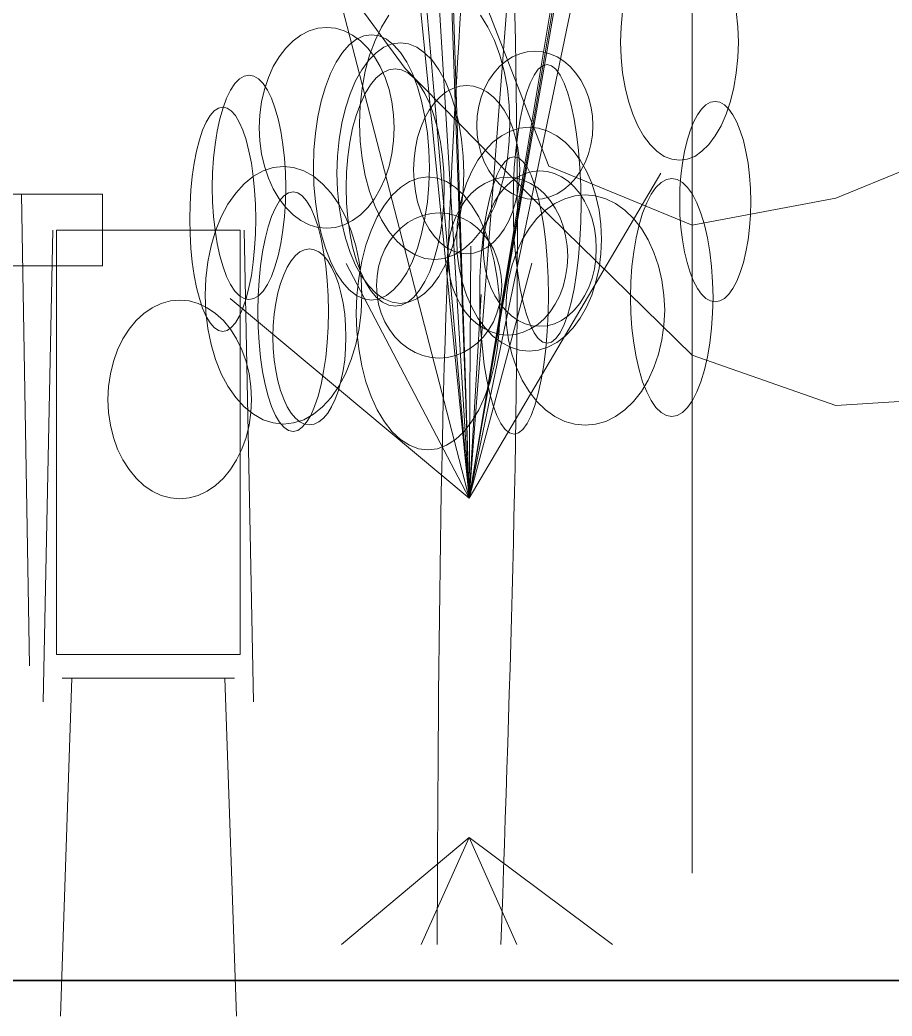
# Model space of a CAD drawing. Header units: millimetres. Extents: x -1800 to 33200, y -8500 to 38400.
# Drawn here: x 7852 to 9033, y 48 to 1397 of the extents above; entities that cross this region are included whole.
import ezdxf

# ---------------------------------------------------------------- set-up
doc = ezdxf.new("R2010")
doc.units = ezdxf.units.MM
for name, color, linetype, lineweight in [('E-FURNITURE', 7, 'Continuous', 18), ('E-GLASS', 4, 'Continuous', 13), ('E-LANDSCAPE', 8, 'Continuous', 9), ('E-OUTLINE', 7, 'Continuous', 35), ('E-PLANT', 3, 'Continuous', 13)]:
    doc.layers.add(name, color=color, linetype=linetype, lineweight=lineweight)

msp = doc.modelspace()

# ---------------------------------------------------------------- linework, layer by layer
at = {"layer": 'E-FURNITURE'}
for p, q in [((7854, 1160.7), (7864.8, 522.3)), ((7896.3, 1112.3), (7883.4, 473.9)), ((8155.3, 1112.3), (8168.3, 473.9)), ((7922.2, 505.9), (7906.7, 48.4)), ((7909.3, 505.9), (8142.4, 505.9)), ((8129.4, 505.9), (8145, 48.4))]:
    msp.add_line(p, q, dxfattribs=at)
for points in [[(7186.7, 1160.7), (7963.7, 1160.7), (7963.7, 1063.9), (7186.7, 1063.9)], [(7901.5, 1112.3), (8150.1, 1112.3), (8150.1, 537.8), (7901.5, 537.8)]]:
    msp.add_lwpolyline(points, close=True, dxfattribs=at)
at = {"layer": 'E-GLASS'}
msp.add_line((8762.2, 4691), (8762.2, 241.8), dxfattribs=at)
at = {"layer": 'E-LANDSCAPE'}
for points in [[(6237.1, 1339.8), (6431.4, 1679.3), (6625.6, 1752.2), (6819.8, 1706.2), (7014.1, 1692.7), (7208.3, 1411.5), (7402.5, 1550.9), (7596.8, 1662.2), (7791, 1878.8), (7985.3, 1740.3), (8179.5, 1703.8), (8373.7, 1698.7), (8568, 1199), (8762.2, 1118.8), (8956.4, 1155.6), (9150.7, 1234.8)], [(6237.1, 958.4), (6431.4, 1238.6), (6625.6, 1407.2), (6819.8, 1388.5), (7014.1, 1395.7), (7208.3, 1324.1), (7402.5, 1101.8), (7596.8, 1254.5), (7791, 1570.4), (7985.3, 1648.5), (8179.5, 1595.3), (8373.7, 1330.8), (8568, 1133.1), (8762.2, 942.9), (8956.4, 874.7), (9150.7, 887)]]:
    msp.add_lwpolyline(points, dxfattribs=at)
at = {"layer": 'E-OUTLINE'}
msp.add_line((0, 96.7), (32200, 96.7), dxfattribs=at)
at = {"layer": 'E-PLANT'}
for p, q in [((8460.1, 749.6), (8723.3, 2263.8)), ((8460.1, 749.6), (8407.9, 2241.8)), ((8460.1, 749.6), (8372.3, 2199.7)), ((8460.1, 749.6), (8338, 2156.7)), ((8460.1, 749.6), (8329.2, 2068.7)), ((8460.1, 749.6), (8561.3, 2066.7)), ((8460.1, 749.6), (8716.6, 1980.7)), ((8460.1, 749.6), (8422, 1939.8)), ((8460.1, 749.6), (8644.8, 1829.1)), ((8460.1, 749.6), (8191.9, 1787)), ((8460.1, 749.6), (8609, 1642.1)), ((8460.1, 749.6), (8601.7, 1564.1)), ((8460.1, 749.6), (8719.7, 1189.2)), ((8460.1, 749.6), (8462.5, 1090.6)), ((8460.1, 749.6), (8293.5, 1067.1)), ((8460.1, 749.6), (8545.2, 1067.6)), ((8460.1, 749.6), (8476.4, 1025.2)), ((8460.1, 749.6), (8136.6, 1019.7)), ((8460.1, 290.2), (8287.4, 145.1)), ((8460.1, 290.2), (8395.3, 145.1)), ((8460.1, 290.2), (8524.8, 145.1)), ((8460.1, 290.2), (8654.3, 145.1))]:
    msp.add_line(p, q, dxfattribs=at)
for points in [[(8475.5, 1403), (8485.5, 1387), (8494.3, 1368.9), (8501.7, 1348.9), (8507.6, 1327.2), (8511.9, 1304.4), (8514.5, 1280.7), (8515.3, 1256.7), (8515.3, 1256.7), (8514.5, 1232.6), (8511.9, 1209), (8507.6, 1186.1), (8501.7, 1164.5), (8494.3, 1144.4), (8485.5, 1126.3), (8475.5, 1110.4), (8464.4, 1097), (8452.5, 1086.4), (8439.8, 1078.6), (8426.8, 1073.9), (8413.5, 1072.3), (8400.2, 1073.9), (8387.1, 1078.6), (8374.5, 1086.4), (8362.6, 1097), (8351.5, 1110.4), (8341.5, 1126.3), (8332.7, 1144.4), (8325.3, 1164.5), (8319.4, 1186.1), (8315.1, 1209), (8312.5, 1232.6), (8311.6, 1256.7), (8312.5, 1280.7), (8315.1, 1304.4), (8319.4, 1327.2), (8325.3, 1348.9), (8332.7, 1368.9), (8341.5, 1387), (8351.5, 1403)], [(8821.8, 1408.2), (8823.9, 1387.6), (8824.6, 1366.7), (8824.6, 1366.7), (8823.9, 1345.8), (8821.8, 1325.3), (8818.5, 1305.5), (8813.9, 1286.7), (8808.1, 1269.3), (8801.2, 1253.6), (8793.4, 1239.8), (8784.7, 1228.1), (8775.3, 1218.9), (8765.5, 1212.1), (8755.2, 1208.1), (8744.8, 1206.7), (8734.4, 1208.1), (8724.2, 1212.1), (8714.3, 1218.9), (8705, 1228.1), (8696.3, 1239.8), (8688.5, 1253.6), (8681.6, 1269.3), (8675.8, 1286.7), (8671.2, 1305.5), (8667.8, 1325.3), (8665.8, 1345.8), (8665.1, 1366.7), (8665.8, 1387.6), (8667.8, 1408.2)]]:
    msp.add_lwpolyline(points, dxfattribs=at)
for points in [[(8358.7, 1250.7), (8357.9, 1232.9), (8355.6, 1215.5), (8351.7, 1198.7), (8346.4, 1182.7), (8339.8, 1167.9), (8331.9, 1154.5), (8322.9, 1142.8), (8313, 1132.9), (8302.3, 1125.1), (8291, 1119.4), (8279.3, 1115.9), (8267.4, 1114.7), (8255.4, 1115.9), (8243.7, 1119.4), (8232.4, 1125.1), (8221.7, 1132.9), (8211.8, 1142.8), (8202.8, 1154.5), (8194.9, 1167.9), (8188.3, 1182.7), (8183, 1198.7), (8179.2, 1215.5), (8176.8, 1232.9), (8176, 1250.7), (8176.8, 1268.4), (8179.2, 1285.9), (8183, 1302.7), (8188.3, 1318.7), (8194.9, 1333.5), (8202.8, 1346.8), (8211.8, 1358.6), (8221.7, 1368.4), (8232.4, 1376.3), (8243.7, 1382), (8255.4, 1385.5), (8267.4, 1386.7), (8279.3, 1385.5), (8291, 1382), (8302.3, 1376.3), (8313, 1368.4), (8322.9, 1358.6), (8331.9, 1346.8), (8339.8, 1333.5), (8346.4, 1318.7), (8351.7, 1302.7), (8355.6, 1285.9), (8357.9, 1268.4), (8358.7, 1250.7)], [(8406.3, 1197.1), (8405.6, 1173.7), (8403.6, 1150.6), (8400.3, 1128.4), (8395.8, 1107.3), (8390.1, 1087.8), (8383.3, 1070.1), (8375.6, 1054.6), (8367.1, 1041.6), (8357.9, 1031.2), (8348.1, 1023.6), (8338.1, 1019), (8327.8, 1017.5), (8317.6, 1019), (8307.5, 1023.6), (8297.8, 1031.2), (8288.6, 1041.6), (8280, 1054.6), (8272.3, 1070.1), (8265.5, 1087.8), (8259.8, 1107.3), (8255.3, 1128.4), (8252, 1150.6), (8250, 1173.7), (8249.3, 1197.1), (8250, 1220.5), (8252, 1243.6), (8255.3, 1265.8), (8259.8, 1286.9), (8265.5, 1306.4), (8272.3, 1324.1), (8280, 1339.6), (8288.6, 1352.6), (8297.8, 1363), (8307.5, 1370.6), (8317.6, 1375.2), (8327.8, 1376.7), (8338.1, 1375.2), (8348.1, 1370.6), (8357.9, 1363), (8367.1, 1352.6), (8375.6, 1339.6), (8383.3, 1324.1), (8390.1, 1306.4), (8395.8, 1286.9), (8400.3, 1265.8), (8403.6, 1243.6), (8405.6, 1220.5), (8406.3, 1197.1)], [(8452.8, 1189.4), (8452.1, 1166.3), (8449.9, 1143.7), (8446.3, 1121.9), (8441.3, 1101.2), (8435.1, 1082), (8427.7, 1064.7), (8419.2, 1049.4), (8409.9, 1036.6), (8399.8, 1026.4), (8389.2, 1019), (8378.2, 1014.5), (8367, 1013), (8355.8, 1014.5), (8344.8, 1019), (8334.2, 1026.4), (8324.1, 1036.6), (8314.8, 1049.4), (8306.3, 1064.7), (8298.9, 1082), (8292.7, 1101.2), (8287.7, 1121.9), (8284.1, 1143.7), (8281.9, 1166.3), (8281.2, 1189.4), (8281.9, 1212.4), (8284.1, 1235), (8287.7, 1256.8), (8292.7, 1277.5), (8298.9, 1296.7), (8306.3, 1314.1), (8314.8, 1329.3), (8324.1, 1342.1), (8334.2, 1352.3), (8344.8, 1359.7), (8355.8, 1364.2), (8367, 1365.7), (8378.2, 1364.2), (8389.2, 1359.7), (8399.8, 1352.3), (8409.9, 1342.1), (8419.2, 1329.3), (8427.7, 1314.1), (8435.1, 1296.7), (8441.3, 1277.5), (8446.3, 1256.8), (8449.9, 1235), (8452.1, 1212.4), (8452.8, 1189.4)], [(8627.8, 1254), (8627.1, 1240.9), (8625.1, 1228), (8621.8, 1215.6), (8617.2, 1203.8), (8611.5, 1192.9), (8604.7, 1183.1), (8597, 1174.4), (8588.5, 1167.1), (8579.2, 1161.3), (8569.5, 1157.1), (8559.4, 1154.5), (8549.1, 1153.7), (8538.9, 1154.5), (8528.8, 1157.1), (8519, 1161.3), (8509.8, 1167.1), (8501.2, 1174.4), (8493.5, 1183.1), (8486.7, 1192.9), (8481, 1203.8), (8476.4, 1215.6), (8473.1, 1228), (8471.1, 1240.9), (8470.5, 1254), (8471.1, 1267.1), (8473.1, 1280), (8476.4, 1292.4), (8481, 1304.1), (8486.7, 1315.1), (8493.5, 1324.9), (8501.2, 1333.6), (8509.8, 1340.9), (8519, 1346.7), (8528.8, 1350.9), (8538.9, 1353.4), (8549.1, 1354.3), (8559.4, 1353.4), (8569.5, 1350.9), (8579.2, 1346.7), (8588.5, 1340.9), (8597, 1333.6), (8604.7, 1324.9), (8611.5, 1315.1), (8617.2, 1304.1), (8621.8, 1292.4), (8625.1, 1280), (8627.1, 1267.1), (8627.8, 1254)], [(8611.6, 1147.7), (8611.2, 1123.1), (8610, 1098.9), (8608.1, 1075.5), (8605.4, 1053.4), (8602.1, 1032.9), (8598.1, 1014.3), (8593.6, 998), (8588.6, 984.3), (8583.2, 973.4), (8577.6, 965.5), (8571.7, 960.6), (8565.7, 959), (8559.7, 960.6), (8553.8, 965.5), (8548.1, 973.4), (8542.7, 984.3), (8537.7, 998), (8533.2, 1014.3), (8529.3, 1032.9), (8525.9, 1053.4), (8523.3, 1075.5), (8521.3, 1098.9), (8520.2, 1123.1), (8519.8, 1147.7), (8520.2, 1172.4), (8521.3, 1196.6), (8523.3, 1220), (8525.9, 1242.1), (8529.3, 1262.6), (8533.2, 1281.2), (8537.7, 1297.5), (8542.7, 1311.2), (8548.1, 1322.1), (8553.8, 1330), (8559.7, 1334.8), (8565.7, 1336.5), (8571.7, 1334.8), (8577.6, 1330), (8583.2, 1322.1), (8588.6, 1311.2), (8593.6, 1297.5), (8598.1, 1281.2), (8602.1, 1262.6), (8605.4, 1242.1), (8608.1, 1220), (8610, 1196.6), (8611.2, 1172.4), (8611.6, 1147.7)], [(8211.7, 1170.2), (8211.3, 1150.3), (8210.1, 1130.8), (8208, 1112), (8205.1, 1094.2), (8201.5, 1077.6), (8197.2, 1062.7), (8192.3, 1049.6), (8186.9, 1038.6), (8181.1, 1029.8), (8174.9, 1023.4), (8168.5, 1019.5), (8162, 1018.2), (8155.6, 1019.5), (8149.2, 1023.4), (8143, 1029.8), (8137.2, 1038.6), (8131.8, 1049.6), (8126.9, 1062.7), (8122.6, 1077.6), (8119, 1094.2), (8116.1, 1112), (8114, 1130.8), (8112.8, 1150.3), (8112.3, 1170.2), (8112.8, 1190), (8114, 1209.5), (8116.1, 1228.3), (8119, 1246.1), (8122.6, 1262.7), (8126.9, 1277.6), (8131.8, 1290.7), (8137.2, 1301.8), (8143, 1310.5), (8149.2, 1316.9), (8155.6, 1320.8), (8162, 1322.1), (8168.5, 1320.8), (8174.9, 1316.9), (8181.1, 1310.5), (8186.9, 1301.8), (8192.3, 1290.7), (8197.2, 1277.6), (8201.5, 1262.7), (8205.1, 1246.1), (8208, 1228.3), (8210.1, 1209.5), (8211.3, 1190), (8211.7, 1170.2)], [(8426.3, 1169.9), (8425.7, 1148.9), (8424, 1128.3), (8421.2, 1108.4), (8417.4, 1089.6), (8412.5, 1072.1), (8406.8, 1056.3), (8400.3, 1042.5), (8393.1, 1030.8), (8385.3, 1021.5), (8377, 1014.8), (8368.5, 1010.7), (8359.8, 1009.3), (8351.2, 1010.7), (8342.6, 1014.8), (8334.4, 1021.5), (8326.6, 1030.8), (8319.4, 1042.5), (8312.8, 1056.3), (8307.1, 1072.1), (8302.3, 1089.6), (8298.4, 1108.4), (8295.7, 1128.3), (8294, 1148.9), (8293.4, 1169.9), (8294, 1190.8), (8295.7, 1211.4), (8298.4, 1231.3), (8302.3, 1250.2), (8307.1, 1267.6), (8312.8, 1283.4), (8319.4, 1297.3), (8326.6, 1308.9), (8334.4, 1318.2), (8342.6, 1325), (8351.2, 1329.1), (8359.8, 1330.4), (8368.5, 1329.1), (8377, 1325), (8385.3, 1318.2), (8393.1, 1308.9), (8400.3, 1297.3), (8406.8, 1283.4), (8412.5, 1267.6), (8417.4, 1250.2), (8421.2, 1231.3), (8424, 1211.4), (8425.7, 1190.8), (8426.3, 1169.9)], [(8528.6, 1194), (8527.9, 1179.2), (8526.1, 1164.6), (8523.1, 1150.5), (8518.9, 1137.1), (8513.7, 1124.7), (8507.5, 1113.5), (8500.5, 1103.7), (8492.6, 1095.4), (8484.2, 1088.9), (8475.3, 1084.1), (8466.1, 1081.2), (8456.7, 1080.2), (8447.3, 1081.2), (8438.1, 1084.1), (8429.2, 1088.9), (8420.8, 1095.4), (8413, 1103.7), (8405.9, 1113.5), (8399.7, 1124.7), (8394.5, 1137.1), (8390.3, 1150.5), (8387.3, 1164.6), (8385.5, 1179.2), (8384.9, 1194), (8385.5, 1208.9), (8387.3, 1223.5), (8390.3, 1237.6), (8394.5, 1251), (8399.7, 1263.3), (8405.9, 1274.5), (8413, 1284.4), (8420.8, 1292.6), (8429.2, 1299.2), (8438.1, 1304), (8447.3, 1306.9), (8456.7, 1307.9), (8466.1, 1306.9), (8475.3, 1304), (8484.2, 1299.2), (8492.6, 1292.6), (8500.5, 1284.4), (8507.5, 1274.5), (8513.7, 1263.3), (8518.9, 1251), (8523.1, 1237.6), (8526.1, 1223.5), (8527.9, 1208.9), (8528.6, 1194)], [(8841.4, 1150.8), (8841, 1133.1), (8839.7, 1115.7), (8837.7, 1098.9), (8834.9, 1083), (8831.4, 1068.3), (8827.3, 1054.9), (8822.5, 1043.2), (8817.3, 1033.4), (8811.7, 1025.5), (8805.7, 1019.8), (8799.5, 1016.4), (8793.3, 1015.2), (8787, 1016.4), (8780.8, 1019.8), (8774.8, 1025.5), (8769.2, 1033.4), (8764, 1043.2), (8759.2, 1054.9), (8755.1, 1068.3), (8751.6, 1083), (8748.8, 1098.9), (8746.8, 1115.7), (8745.6, 1133.1), (8745.2, 1150.8), (8745.6, 1168.5), (8746.8, 1185.9), (8748.8, 1202.7), (8751.6, 1218.6), (8755.1, 1233.4), (8759.2, 1246.7), (8764, 1258.4), (8769.2, 1268.3), (8774.8, 1276.1), (8780.8, 1281.8), (8787, 1285.3), (8793.3, 1286.4), (8799.5, 1285.3), (8805.7, 1281.8), (8811.7, 1276.1), (8817.3, 1268.3), (8822.5, 1258.4), (8827.3, 1246.7), (8831.4, 1233.4), (8834.9, 1218.6), (8837.7, 1202.7), (8839.7, 1185.9), (8841, 1168.5), (8841.4, 1150.8)], [(8171.3, 1126.9), (8170.9, 1107.1), (8169.7, 1087.6), (8167.9, 1068.8), (8165.3, 1051), (8162, 1034.5), (8158.2, 1019.5), (8153.8, 1006.4), (8148.9, 995.4), (8143.7, 986.6), (8138.1, 980.2), (8132.4, 976.4), (8126.5, 975.1), (8120.7, 976.4), (8115, 980.2), (8109.4, 986.6), (8104.2, 995.4), (8099.3, 1006.4), (8094.9, 1019.5), (8091.1, 1034.5), (8087.8, 1051), (8085.2, 1068.8), (8083.3, 1087.6), (8082.2, 1107.1), (8081.8, 1126.9), (8082.2, 1146.7), (8083.3, 1166.2), (8085.2, 1185), (8087.8, 1202.8), (8091.1, 1219.3), (8094.9, 1234.3), (8099.3, 1247.4), (8104.2, 1258.4), (8109.4, 1267.2), (8115, 1273.6), (8120.7, 1277.4), (8126.5, 1278.7), (8132.4, 1277.4), (8138.1, 1273.6), (8143.7, 1267.2), (8148.9, 1258.4), (8153.8, 1247.4), (8158.2, 1234.3), (8162, 1219.3), (8165.3, 1202.8), (8167.9, 1185), (8169.7, 1166.2), (8170.9, 1146.7), (8171.3, 1126.9)], [(8639.3, 1100), (8638.5, 1080.3), (8636, 1060.8), (8631.8, 1042.1), (8626.2, 1024.3), (8619.1, 1007.8), (8610.6, 992.9), (8601, 979.9), (8590.3, 968.9), (8578.8, 960.1), (8566.7, 953.7), (8554.1, 949.9), (8541.3, 948.6), (8528.5, 949.9), (8515.9, 953.7), (8503.8, 960.1), (8492.3, 968.9), (8481.6, 979.9), (8472, 992.9), (8463.6, 1007.8), (8456.4, 1024.3), (8450.8, 1042.1), (8446.6, 1060.8), (8444.1, 1080.3), (8443.3, 1100), (8444.1, 1119.8), (8446.6, 1139.2), (8450.8, 1158), (8456.4, 1175.8), (8463.6, 1192.2), (8472, 1207.1), (8481.6, 1220.2), (8492.3, 1231.2), (8503.8, 1240), (8515.9, 1246.3), (8528.5, 1250.2), (8541.3, 1251.5), (8554.1, 1250.2), (8566.7, 1246.3), (8578.8, 1240), (8590.3, 1231.2), (8601, 1220.2), (8610.6, 1207.1), (8619.1, 1192.2), (8626.2, 1175.8), (8631.8, 1158), (8636, 1139.2), (8638.5, 1119.8), (8639.3, 1100)], [(8567.4, 1023.8), (8567, 999.3), (8565.9, 975.2), (8563.9, 952), (8561.2, 930), (8557.8, 909.5), (8553.8, 891.1), (8549.2, 874.9), (8544.2, 861.2), (8538.7, 850.4), (8533, 842.5), (8527, 837.7), (8520.9, 836.1), (8514.9, 837.7), (8508.9, 842.5), (8503.1, 850.4), (8497.7, 861.2), (8492.6, 874.9), (8488, 891.1), (8484, 909.5), (8480.6, 930), (8478, 952), (8476, 975.2), (8474.8, 999.3), (8474.4, 1023.8), (8474.8, 1048.3), (8476, 1072.4), (8478, 1095.7), (8480.6, 1117.7), (8484, 1138.1), (8488, 1156.6), (8492.6, 1172.8), (8497.7, 1186.5), (8503.1, 1197.3), (8508.9, 1205.2), (8514.9, 1210), (8520.9, 1211.6), (8527, 1210), (8533, 1205.2), (8538.7, 1197.3), (8544.2, 1186.5), (8549.2, 1172.8), (8553.8, 1156.6), (8557.8, 1138.1), (8561.2, 1117.7), (8563.9, 1095.7), (8565.9, 1072.4), (8567, 1048.3), (8567.4, 1023.8)], [(8314.8, 1024.1), (8313.9, 1001.3), (8311.2, 979), (8306.7, 957.4), (8300.6, 936.9), (8292.8, 917.9), (8283.7, 900.8), (8273.3, 885.7), (8261.7, 873.1), (8249.3, 863), (8236.1, 855.6), (8222.5, 851.2), (8208.6, 849.7), (8194.8, 851.2), (8181.2, 855.6), (8168, 863), (8155.6, 873.1), (8144, 885.7), (8133.6, 900.8), (8124.4, 917.9), (8116.7, 936.9), (8110.6, 957.4), (8106.1, 979), (8103.4, 1001.3), (8102.5, 1024.1), (8103.4, 1046.9), (8106.1, 1069.2), (8110.6, 1090.8), (8116.7, 1111.3), (8124.4, 1130.3), (8133.6, 1147.4), (8144, 1162.4), (8155.6, 1175.1), (8168, 1185.2), (8181.2, 1192.5), (8194.8, 1197), (8208.6, 1198.5), (8222.5, 1197), (8236.1, 1192.5), (8249.3, 1185.2), (8261.7, 1175.1), (8273.3, 1162.4), (8283.7, 1147.4), (8292.8, 1130.3), (8300.6, 1111.3), (8306.7, 1090.8), (8311.2, 1069.2), (8313.9, 1046.9), (8314.8, 1024.1)], [(8632.3, 1087.3), (8631.7, 1073.5), (8629.7, 1060), (8626.5, 1047), (8622.1, 1034.6), (8616.5, 1023.2), (8609.9, 1012.8), (8602.4, 1003.7), (8594.1, 996.1), (8585.1, 990), (8575.6, 985.6), (8565.8, 982.9), (8555.8, 982), (8545.8, 982.9), (8536, 985.6), (8526.5, 990), (8517.5, 996.1), (8509.2, 1003.7), (8501.7, 1012.8), (8495.1, 1023.2), (8489.5, 1034.6), (8485.1, 1047), (8481.9, 1060), (8479.9, 1073.5), (8479.3, 1087.3), (8479.9, 1101), (8481.9, 1114.5), (8485.1, 1127.5), (8489.5, 1139.9), (8495.1, 1151.3), (8501.7, 1161.7), (8509.2, 1170.8), (8517.5, 1178.4), (8526.5, 1184.5), (8536, 1188.9), (8545.8, 1191.6), (8555.8, 1192.5), (8565.8, 1191.6), (8575.6, 1188.9), (8585.1, 1184.5), (8594.1, 1178.4), (8602.4, 1170.8), (8609.9, 1161.7), (8616.5, 1151.3), (8622.1, 1139.9), (8626.5, 1127.5), (8629.7, 1114.5), (8631.7, 1101), (8632.3, 1087.3)], [(8501.5, 999.4), (8500.7, 975.3), (8498.2, 951.6), (8494.1, 928.7), (8488.5, 907.1), (8481.4, 887), (8473.1, 868.8), (8463.5, 852.9), (8452.9, 839.4), (8441.6, 828.8), (8429.5, 821), (8417.1, 816.3), (8404.4, 814.7), (8391.7, 816.3), (8379.3, 821), (8367.2, 828.8), (8355.8, 839.4), (8345.3, 852.9), (8335.7, 868.8), (8327.4, 887), (8320.3, 907.1), (8314.7, 928.7), (8310.6, 951.6), (8308.1, 975.3), (8307.3, 999.4), (8308.1, 1023.6), (8310.6, 1047.3), (8314.7, 1070.1), (8320.3, 1091.8), (8327.4, 1111.9), (8335.7, 1130.1), (8345.3, 1146), (8355.8, 1159.4), (8367.2, 1170.1), (8379.3, 1177.9), (8391.7, 1182.6), (8404.4, 1184.2), (8417.1, 1182.6), (8429.5, 1177.9), (8441.6, 1170.1), (8452.9, 1159.4), (8463.5, 1146), (8473.1, 1130.1), (8481.4, 1111.9), (8488.5, 1091.8), (8494.1, 1070.1), (8498.2, 1047.3), (8500.7, 1023.6), (8501.5, 999.4)], [(8593.6, 1077), (8592.9, 1063), (8590.8, 1049.3), (8587.4, 1036.1), (8582.7, 1023.6), (8576.8, 1012), (8569.8, 1001.5), (8561.8, 992.3), (8552.9, 984.5), (8543.4, 978.4), (8533.3, 973.9), (8522.9, 971.1), (8512.3, 970.2), (8501.7, 971.1), (8491.3, 973.9), (8481.2, 978.4), (8471.7, 984.5), (8462.8, 992.3), (8454.8, 1001.5), (8447.8, 1012), (8441.9, 1023.6), (8437.2, 1036.1), (8433.8, 1049.3), (8431.7, 1063), (8431, 1077), (8431.7, 1090.9), (8433.8, 1104.6), (8437.2, 1117.8), (8441.9, 1130.3), (8447.8, 1141.9), (8454.8, 1152.4), (8462.8, 1161.6), (8471.7, 1169.4), (8481.2, 1175.5), (8491.3, 1180), (8501.7, 1182.8), (8512.3, 1183.7), (8522.9, 1182.8), (8533.3, 1180), (8543.4, 1175.5), (8552.9, 1169.4), (8561.8, 1161.6), (8569.8, 1152.4), (8576.8, 1141.9), (8582.7, 1130.3), (8587.4, 1117.8), (8590.8, 1104.6), (8592.9, 1090.9), (8593.6, 1077)], [(8790.3, 1021.1), (8789.8, 1000), (8788.4, 979.4), (8786.1, 959.4), (8782.8, 940.5), (8778.8, 922.9), (8774, 907.1), (8768.5, 893.2), (8762.4, 881.5), (8755.8, 872.2), (8748.9, 865.4), (8741.8, 861.3), (8734.5, 859.9), (8727.2, 861.3), (8720, 865.4), (8713.1, 872.2), (8706.6, 881.5), (8700.5, 893.2), (8695, 907.1), (8690.2, 922.9), (8686.1, 940.5), (8682.9, 959.4), (8680.5, 979.4), (8679.1, 1000), (8678.6, 1021.1), (8679.1, 1042.1), (8680.5, 1062.8), (8682.9, 1082.8), (8686.1, 1101.7), (8690.2, 1119.2), (8695, 1135.1), (8700.5, 1149), (8706.6, 1160.7), (8713.1, 1170), (8720, 1176.8), (8727.2, 1180.9), (8734.5, 1182.3), (8741.8, 1180.9), (8748.9, 1176.8), (8755.8, 1170), (8762.4, 1160.7), (8768.5, 1149), (8774, 1135.1), (8778.8, 1119.2), (8782.8, 1101.7), (8786.1, 1082.8), (8788.4, 1062.8), (8789.8, 1042.1), (8790.3, 1021.1)], [(8269.5, 1001.9), (8269.1, 980.8), (8267.9, 960), (8265.9, 939.9), (8263.1, 920.9), (8259.7, 903.2), (8255.5, 887.3), (8250.8, 873.3), (8245.7, 861.5), (8240.1, 852.1), (8234.1, 845.3), (8228, 841.2), (8221.8, 839.8), (8215.5, 841.2), (8209.4, 845.3), (8203.5, 852.1), (8197.9, 861.5), (8192.7, 873.3), (8188, 887.3), (8183.9, 903.2), (8180.4, 920.9), (8177.6, 939.9), (8175.6, 960), (8174.4, 980.8), (8174, 1001.9), (8174.4, 1023.1), (8175.6, 1043.9), (8177.6, 1063.9), (8180.4, 1083), (8183.9, 1100.6), (8188, 1116.5), (8192.7, 1130.5), (8197.9, 1142.3), (8203.5, 1151.7), (8209.4, 1158.5), (8215.5, 1162.6), (8221.8, 1164), (8228, 1162.6), (8234.1, 1158.5), (8240.1, 1151.7), (8245.7, 1142.3), (8250.8, 1130.5), (8255.5, 1116.5), (8259.7, 1100.6), (8263.1, 1083), (8265.9, 1063.9), (8267.9, 1043.9), (8269.1, 1023.1), (8269.5, 1001.9)], [(8724.9, 1004), (8723.9, 983.7), (8721.2, 963.7), (8716.7, 944.4), (8710.4, 926.1), (8702.6, 909.1), (8693.4, 893.8), (8682.8, 880.3), (8671.1, 869), (8658.5, 860), (8645.1, 853.4), (8631.3, 849.4), (8617.3, 848.1), (8603.3, 849.4), (8589.5, 853.4), (8576.1, 860), (8563.5, 869), (8551.8, 880.3), (8541.2, 893.8), (8532, 909.1), (8524.1, 926.1), (8517.9, 944.4), (8513.4, 963.7), (8510.7, 983.7), (8509.7, 1004), (8510.7, 1024.4), (8513.4, 1044.4), (8517.9, 1063.7), (8524.1, 1082), (8532, 1099), (8541.2, 1114.3), (8551.8, 1127.8), (8563.5, 1139.1), (8576.1, 1148.1), (8589.5, 1154.7), (8603.3, 1158.7), (8617.3, 1160), (8631.3, 1158.7), (8645.1, 1154.7), (8658.5, 1148.1), (8671.1, 1139.1), (8682.8, 1127.8), (8693.4, 1114.3), (8702.6, 1099), (8710.4, 1082), (8716.7, 1063.7), (8721.2, 1044.4), (8723.9, 1024.4), (8724.9, 1004)], [(8504.3, 1037.3), (8503.6, 1024.5), (8501.4, 1011.9), (8497.8, 999.7), (8492.9, 988.2), (8486.8, 977.5), (8479.5, 967.9), (8471.1, 959.4), (8461.9, 952.3), (8452, 946.6), (8441.5, 942.4), (8430.6, 939.9), (8419.5, 939.1), (8408.5, 939.9), (8397.6, 942.4), (8387.1, 946.6), (8377.1, 952.3), (8367.9, 959.4), (8359.6, 967.9), (8352.3, 977.5), (8346.1, 988.2), (8341.2, 999.7), (8337.6, 1011.9), (8335.5, 1024.5), (8334.7, 1037.3), (8335.5, 1050.1), (8337.6, 1062.7), (8341.2, 1074.9), (8346.1, 1086.4), (8352.3, 1097.1), (8359.6, 1106.8), (8367.9, 1115.2), (8377.1, 1122.4), (8387.1, 1128.1), (8397.6, 1132.2), (8408.5, 1134.7), (8419.5, 1135.5), (8430.6, 1134.7), (8441.5, 1132.2), (8452, 1128.1), (8461.9, 1122.4), (8471.1, 1115.2), (8479.5, 1106.8), (8486.8, 1097.1), (8492.9, 1086.4), (8497.8, 1074.9), (8501.4, 1062.7), (8503.6, 1050.1), (8504.3, 1037.3)], [(8293.3, 967.6), (8292.8, 952.1), (8291.6, 936.8), (8289.5, 922.1), (8286.6, 908.1), (8283.1, 895.1), (8278.8, 883.4), (8273.9, 873.2), (8268.6, 864.5), (8262.8, 857.6), (8256.7, 852.6), (8250.3, 849.6), (8243.9, 848.6), (8237.4, 849.6), (8231.1, 852.6), (8225, 857.6), (8219.2, 864.5), (8213.8, 873.2), (8209, 883.4), (8204.7, 895.1), (8201.1, 908.1), (8198.3, 922.1), (8196.2, 936.8), (8194.9, 952.1), (8194.5, 967.6), (8194.9, 983.2), (8196.2, 998.5), (8198.3, 1013.2), (8201.1, 1027.2), (8204.7, 1040.1), (8209, 1051.9), (8213.8, 1062.1), (8219.2, 1070.8), (8225, 1077.7), (8231.1, 1082.7), (8237.4, 1085.7), (8243.9, 1086.7), (8250.3, 1085.7), (8256.7, 1082.7), (8262.8, 1077.7), (8268.6, 1070.8), (8273.9, 1062.1), (8278.8, 1051.9), (8283.1, 1040.1), (8286.6, 1027.2), (8289.5, 1013.2), (8291.6, 998.5), (8292.8, 983.2), (8293.3, 967.6)], [(8165.4, 883), (8164.6, 865.5), (8162.1, 848.2), (8158, 831.6), (8152.4, 815.8), (8145.3, 801.2), (8136.9, 788), (8127.4, 776.4), (8116.8, 766.6), (8105.4, 758.8), (8093.4, 753.2), (8080.9, 749.7), (8068.3, 748.6), (8055.6, 749.7), (8043.1, 753.2), (8031.1, 758.8), (8019.7, 766.6), (8009.1, 776.4), (7999.6, 788), (7991.2, 801.2), (7984.2, 815.8), (7978.5, 831.6), (7974.5, 848.2), (7972, 865.5), (7971.1, 883), (7972, 900.6), (7974.5, 917.8), (7978.5, 934.5), (7984.2, 950.2), (7991.2, 964.9), (7999.6, 978.1), (8009.1, 989.7), (8019.7, 999.4), (8031.1, 1007.2), (8043.1, 1012.9), (8055.6, 1016.3), (8068.3, 1017.4), (8080.9, 1016.3), (8093.4, 1012.9), (8105.4, 1007.2), (8116.8, 999.4), (8127.4, 989.7), (8136.9, 978.1), (8145.3, 964.9), (8152.4, 950.2), (8158, 934.5), (8162.1, 917.8), (8164.6, 900.6), (8165.4, 883)]]:
    msp.add_lwpolyline(points, close=True, dxfattribs=at)
for points in [[(8503.2, 145.1), (8524.8, 1233.2), (8481.6, 2321.3)], [(8416.9, 145.1), (8438.5, 1233.2), (8503.2, 2079.5)]]:
    msp.add_spline(points, degree=3, dxfattribs=at)

doc.saveas('drawing.dxf')
